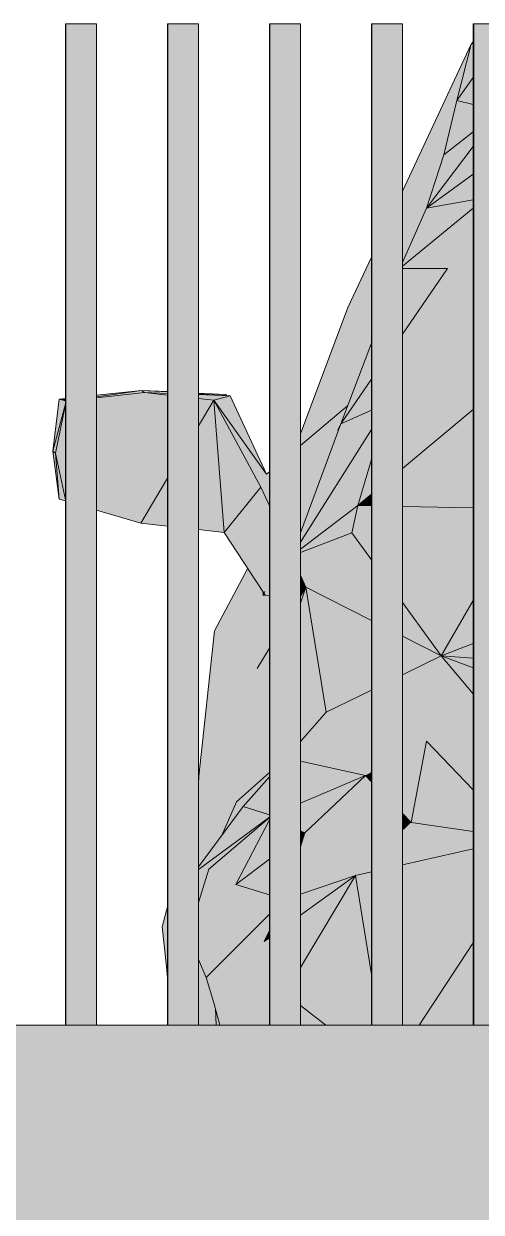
# Model space of a CAD drawing. Header units: millimetres. Extents: x 365175 to 2667127, y -330297 to -162108.
# Drawn here: x 1912167 to 1912614, y -319094 to -317931 of the extents above; entities that cross this region are included whole.
import ezdxf

# ---------------------------------------------------------------- set-up
doc = ezdxf.new("R2010")
doc.units = ezdxf.units.MM
doc.header["$MEASUREMENT"] = 0
doc.layers.add('Cars', color=7, linetype='Continuous')
doc.layers.add('TopoAlt', color=7, linetype='Continuous')

# ---------------------------------------------------------------- blocks, each defined once
blk = doc.blocks.new('Élément de coupe_125_6', base_point=(1445436.1, -319511))
at = {"layer": 'TopoAlt', "linetype": 'Continuous', "lineweight": 0, "true_color": 0x000000}
blk.add_hatch(color=18, dxfattribs=at).paths.add_polyline_path([(1882185.2, -318911), (1882185.2, -319511), (1914672.8, -319511), (1914672.8, -318911)])
at = {"layer": 'TopoAlt', "color": 190, "linetype": 'Continuous', "lineweight": 5, "true_color": 0x8002ff}
blk.add_line((1914672.8, -318911), (1882185.2, -318911), dxfattribs=at)
blk = doc.blocks.new('Élément de coupe_476_6', base_point=(1445436.1, -319511))
at = {"linetype": 'Continuous', "lineweight": 0, "true_color": 0x000000}
for points in [[(1912207.6, -318911), (1912207.9, -318911), (1912207.9, -317931), (1912207.6, -317931)], [(1912207.6, -318911), (1912207.9, -318911), (1912207.9, -317931), (1912207.6, -317931)], [(1912207.9, -318911), (1912237.9, -318911), (1912237.9, -317931), (1912207.9, -317931)]]:
    blk.add_hatch(color=18, dxfattribs=at).paths.add_polyline_path(points)
at = {"color": 18, "linetype": 'Continuous', "lineweight": 5, "true_color": 0x330000}
for p, q in [((1912207.6, -317931), (1912207.9, -317931)), ((1912207.6, -318911), (1912207.6, -317931)), ((1912207.9, -317931), (1912237.9, -317931)), ((1912207.9, -318911), (1912207.9, -317931)), ((1912237.9, -318911), (1912237.9, -317931))]:
    blk.add_line(p, q, dxfattribs=at)
blk = doc.blocks.new('Élément de coupe_477_6', base_point=(1445436.1, -319511))
at = {"linetype": 'Continuous', "lineweight": 0, "true_color": 0x000000}
for points in [[(1912307.4, -318911), (1912307.7, -318911), (1912307.7, -317931), (1912307.4, -317931)], [(1912307.4, -318911), (1912307.7, -318911), (1912307.7, -317931), (1912307.4, -317931)], [(1912307.7, -318911), (1912337.7, -318911), (1912337.7, -317931), (1912307.7, -317931)]]:
    blk.add_hatch(color=18, dxfattribs=at).paths.add_polyline_path(points)
at = {"color": 18, "linetype": 'Continuous', "lineweight": 5, "true_color": 0x330000}
for p, q in [((1912307.4, -317931), (1912307.7, -317931)), ((1912307.4, -318911), (1912307.4, -317931)), ((1912307.7, -317931), (1912337.7, -317931)), ((1912307.7, -318911), (1912307.7, -317931)), ((1912337.7, -318911), (1912337.7, -317931))]:
    blk.add_line(p, q, dxfattribs=at)
blk = doc.blocks.new('Élément de coupe_478_6', base_point=(1445436.1, -319511))
at = {"linetype": 'Continuous', "lineweight": 0, "true_color": 0x000000}
for points in [[(1912407.1, -318911), (1912407.5, -318911), (1912407.5, -317931), (1912407.1, -317931)], [(1912407.1, -318911), (1912407.5, -318911), (1912407.5, -317931), (1912407.1, -317931)], [(1912407.5, -318911), (1912437.5, -318911), (1912437.5, -317931), (1912407.5, -317931)]]:
    blk.add_hatch(color=18, dxfattribs=at).paths.add_polyline_path(points)
at = {"color": 18, "linetype": 'Continuous', "lineweight": 5, "true_color": 0x330000}
for p, q in [((1912407.1, -317931), (1912407.5, -317931)), ((1912407.1, -318911), (1912407.1, -317931)), ((1912407.5, -317931), (1912437.5, -317931)), ((1912407.5, -318911), (1912407.5, -317931)), ((1912437.5, -318911), (1912437.5, -317931))]:
    blk.add_line(p, q, dxfattribs=at)
blk = doc.blocks.new('Élément de coupe_479_6', base_point=(1445436.1, -319511))
at = {"linetype": 'Continuous', "lineweight": 0, "true_color": 0x000000}
for points in [[(1912506.9, -318911), (1912507.2, -318911), (1912507.2, -317931), (1912506.9, -317931)], [(1912506.9, -318911), (1912507.2, -318911), (1912507.2, -317931), (1912506.9, -317931)], [(1912507.2, -318911), (1912537.2, -318911), (1912537.2, -317931), (1912507.2, -317931)]]:
    blk.add_hatch(color=18, dxfattribs=at).paths.add_polyline_path(points)
at = {"color": 18, "linetype": 'Continuous', "lineweight": 5, "true_color": 0x330000}
for p, q in [((1912506.9, -317931), (1912507.2, -317931)), ((1912506.9, -318911), (1912506.9, -317931)), ((1912507.2, -317931), (1912537.2, -317931)), ((1912507.2, -318911), (1912507.2, -317931)), ((1912537.2, -318911), (1912537.2, -317931))]:
    blk.add_line(p, q, dxfattribs=at)
blk = doc.blocks.new('Élément de coupe_480_6', base_point=(1445436.1, -319511))
at = {"linetype": 'Continuous', "lineweight": 0, "true_color": 0x000000}
for points in [[(1912606.6, -318911), (1912607, -318911), (1912607, -317931), (1912606.6, -317931)], [(1912606.6, -318911), (1912607, -318911), (1912607, -317931), (1912606.6, -317931)], [(1912607, -318911), (1912637, -318911), (1912637, -317931), (1912607, -317931)]]:
    blk.add_hatch(color=18, dxfattribs=at).paths.add_polyline_path(points)
at = {"color": 18, "linetype": 'Continuous', "lineweight": 5, "true_color": 0x330000}
for p, q in [((1912606.6, -317931), (1912607, -317931)), ((1912606.6, -318911), (1912606.6, -317931)), ((1912607, -317931), (1912637, -317931)), ((1912607, -318911), (1912607, -317931)), ((1912637, -318911), (1912637, -317931))]:
    blk.add_line(p, q, dxfattribs=at)
blk = doc.blocks.new('Élément de coupe_488_6', base_point=(1445436.1, -319511))
at = {"layer": 'Cars', "linetype": 'Continuous', "lineweight": 0, "true_color": 0x000000}
for points in [[(1912604.6, -317951), (1912537.2, -318094.7), (1912537.2, -318107.2), (1912590.5, -318006)], [(1912604.6, -317951), (1912537.2, -318094.7), (1912537.2, -318107.2), (1912590.5, -318006)], [(1912590.5, -318006), (1912606.6, -317983.7), (1912606.6, -317950.1), (1912604.6, -317951)], [(1912604.6, -317951), (1912606.6, -317950.1), (1912606.6, -317948.6)], [(1912606.6, -317983.7), (1912590.5, -318006), (1912606.6, -318010)], [(1912590.5, -318006), (1912537.2, -318107.2), (1912537.2, -318123.8), (1912577.9, -318059.2)], [(1912590.5, -318006), (1912537.2, -318107.2), (1912537.2, -318123.8), (1912577.9, -318059.2)], [(1912590.5, -318006), (1912577.9, -318059.2), (1912606.6, -318036.8), (1912606.6, -318010)], [(1912577.9, -318059.2), (1912560.8, -318111.6), (1912606.6, -318051), (1912606.6, -318036.8)], [(1912560.8, -318111.6), (1912606.6, -318078.3), (1912606.6, -318051)], [(1912577.9, -318059.2), (1912537.2, -318145.4), (1912537.2, -318159.3), (1912560.8, -318111.6)], [(1912577.9, -318059.2), (1912537.2, -318145.4), (1912537.2, -318159.3), (1912560.8, -318111.6)], [(1912537.2, -318145.4), (1912577.9, -318059.2), (1912537.2, -318123.8)], [(1912537.2, -318145.4), (1912577.9, -318059.2), (1912537.2, -318123.8)], [(1912560.8, -318111.6), (1912606.6, -318103.4), (1912606.6, -318078.3)], [(1912537.2, -318164.7), (1912537.2, -318168.3), (1912606.6, -318111.6), (1912606.6, -318103.4), (1912560.8, -318111.6)], [(1912537.2, -318159.3), (1912537.2, -318164.7), (1912560.8, -318111.6)], [(1912537.2, -318159.3), (1912537.2, -318164.7), (1912560.8, -318111.6)], [(1912537.2, -318170.4), (1912581.3, -318170.6), (1912606.6, -318124.4), (1912606.6, -318111.6), (1912537.2, -318168.3)], [(1912606.6, -318124.4), (1912581.3, -318170.6), (1912606.6, -318240.5)], [(1912483.9, -318208.5), (1912506.9, -318164.8), (1912506.9, -318159.5)], [(1912483.9, -318208.5), (1912506.9, -318164.8), (1912506.9, -318159.5)], [(1912437.5, -318332.3), (1912437.5, -318343.7), (1912447.5, -318335.2), (1912506.9, -318209.6), (1912506.9, -318172), (1912483.9, -318208.5)], [(1912437.5, -318332.3), (1912437.5, -318343.7), (1912447.5, -318335.2), (1912506.9, -318209.6), (1912506.9, -318172), (1912483.9, -318208.5)], [(1912506.9, -318164.8), (1912483.9, -318208.5), (1912506.9, -318172)], [(1912506.9, -318164.8), (1912483.9, -318208.5), (1912506.9, -318172)], [(1912537.2, -318170.4), (1912537.2, -318234.7), (1912581.3, -318170.6)], [(1912537.2, -318234.7), (1912537.2, -318270.5), (1912581.3, -318170.6)], [(1912537.2, -318270.5), (1912537.2, -318300.6), (1912606.6, -318294.5), (1912606.6, -318240.5), (1912581.3, -318170.6)], [(1912447.5, -318335.2), (1912452, -318331.4), (1912506.9, -318220.6), (1912506.9, -318209.6)], [(1912447.5, -318335.2), (1912452, -318331.4), (1912506.9, -318220.6), (1912506.9, -318209.6)], [(1912452, -318331.4), (1912454.2, -318329.6), (1912506.9, -318225.3), (1912506.9, -318220.6)], [(1912452, -318331.4), (1912454.2, -318329.6), (1912506.9, -318225.3), (1912506.9, -318220.6)], [(1912506.9, -318225.3), (1912454.2, -318329.6), (1912483.4, -318304.9), (1912483.3, -318305.2), (1912476.3, -318323.4), (1912476.9, -318322.5), (1912506.9, -318243.5)], [(1912506.9, -318225.3), (1912454.2, -318329.6), (1912483.4, -318304.9), (1912483.3, -318305.2), (1912476.3, -318323.4), (1912476.9, -318322.5), (1912506.9, -318243.5)], [(1912506.9, -318243.5), (1912476.9, -318322.5), (1912506.9, -318278.8)], [(1912476.9, -318322.5), (1912506.9, -318309.1), (1912506.9, -318278.8)], [(1912237.9, -318294.5), (1912237.9, -318296), (1912281.9, -318289.7)], [(1912281.9, -318289.7), (1912237.9, -318296), (1912237.9, -318297), (1912284.9, -318291.8)], [(1912281.9, -318289.7), (1912284.9, -318291.8), (1912307.4, -318292.7), (1912307.4, -318291.3)], [(1912281.9, -318289.7), (1912307.4, -318291.3), (1912307.4, -318291)], [(1912195.4, -318349.2), (1912207.6, -318302.9), (1912207.6, -318300.1), (1912201.5, -318298.5)], [(1912195.4, -318349.2), (1912207.6, -318302.9), (1912207.6, -318300.1), (1912201.5, -318298.5)], [(1912201.5, -318298.5), (1912207.6, -318300.1), (1912207.6, -318297.8)], [(1912284.9, -318291.8), (1912237.9, -318356.3), (1912237.9, -318406.8), (1912281.3, -318419.8)], [(1912237.9, -318323.8), (1912237.9, -318356.3), (1912284.9, -318291.8)], [(1912237.9, -318297), (1912237.9, -318323.8), (1912284.9, -318291.8)], [(1912284.9, -318291.8), (1912281.3, -318419.8), (1912307.4, -318375.8), (1912307.4, -318294.3)], [(1912284.9, -318291.8), (1912307.4, -318294.3), (1912307.4, -318292.7)], [(1912364.6, -318293.9), (1912337.7, -318292.5), (1912337.7, -318293.1), (1912364.2, -318294.7)], [(1912337.7, -318293.8), (1912368.6, -318295), (1912337.7, -318293.1)], [(1912368.6, -318295), (1912337.7, -318293.8), (1912337.7, -318297.7), (1912352.6, -318299.4)], [(1912337.7, -318297.7), (1912337.7, -318324.5), (1912352.6, -318299.4)], [(1912352.6, -318299.4), (1912337.7, -318324.5), (1912337.7, -318426), (1912362.9, -318428.7)], [(1912368.6, -318295), (1912352.6, -318299.4), (1912404.4, -318371.7)], [(1912398.8, -318384.3), (1912352.6, -318299.4), (1912362.9, -318428.7)], [(1912398.8, -318384.3), (1912404.4, -318371.7), (1912352.6, -318299.4)], [(1912364.6, -318293.9), (1912364.2, -318294.7), (1912364.8, -318294.8)], [(1912365, -318294.8), (1912364.6, -318293.9), (1912364.8, -318294.8)], [(1912365, -318294.8), (1912364.6, -318293.9), (1912364.8, -318294.8)], [(1912364.6, -318293.9), (1912364.6, -318294.8), (1912364.8, -318294.8)], [(1912537.2, -318300.6), (1912537.2, -318366.1), (1912606.6, -318308.5), (1912606.6, -318294.5)], [(1912195.4, -318349.2), (1912197.9, -318351.1), (1912207.6, -318303.6), (1912207.6, -318302.9)], [(1912195.4, -318349.2), (1912197.9, -318351.1), (1912207.6, -318303.6), (1912207.6, -318302.9)], [(1912197.9, -318351.1), (1912207.6, -318344.4), (1912207.6, -318303.6)], [(1912437.5, -318348.1), (1912483.3, -318305.2), (1912483.4, -318304.9), (1912437.5, -318343.7)], [(1912437.5, -318348.1), (1912437.5, -318429.2), (1912476.9, -318322.5), (1912474, -318328.7), (1912476.3, -318323.4), (1912483.3, -318305.2)], [(1912437.5, -318428.8), (1912437.5, -318429.2), (1912476.9, -318322.5), (1912474, -318328.7), (1912476.3, -318323.4), (1912483.3, -318305.2), (1912483, -318305.5), (1912474.8, -318326.1)], [(1912437.5, -318429.2), (1912437.5, -318438.4), (1912506.9, -318328), (1912506.9, -318309.1), (1912476.9, -318322.5)], [(1912483, -318305.5), (1912483.3, -318305.2), (1912483.4, -318304.9), (1912483, -318305.2)], [(1912537.2, -318366.1), (1912537.2, -318403.3), (1912606.6, -318404.7), (1912606.6, -318308.5)], [(1912474, -318328.7), (1912476.9, -318322.5), (1912476.3, -318323.4)], [(1912474, -318328.7), (1912476.9, -318322.5), (1912476.3, -318323.4)], [(1912437.5, -318438.4), (1912437.5, -318445.2), (1912493.5, -318402.4), (1912506.9, -318357.4), (1912506.9, -318328)], [(1912197.9, -318351.1), (1912207.6, -318397), (1912207.6, -318344.4)], [(1912195.4, -318349.2), (1912201.4, -318396.3), (1912197.9, -318351.1)], [(1912195.4, -318349.2), (1912201.4, -318396.3), (1912197.9, -318351.1)], [(1912197.9, -318351.1), (1912201.4, -318396.3), (1912207.6, -318397.7), (1912207.6, -318397)], [(1912197.9, -318351.1), (1912201.4, -318396.3), (1912207.6, -318397.7), (1912207.6, -318397)], [(1912493.5, -318402.4), (1912506.9, -318391.3), (1912506.9, -318357.4)], [(1912398.8, -318384.3), (1912407.1, -318376.5), (1912407.1, -318369.4), (1912404.4, -318371.7)], [(1912281.3, -318419.8), (1912307.4, -318422.6), (1912307.4, -318375.8)], [(1912398.8, -318384.3), (1912407.1, -318402.8), (1912407.1, -318376.5)], [(1912398.8, -318384.3), (1912362.9, -318428.7), (1912407.1, -318444), (1912407.1, -318402.8)], [(1912493.5, -318402.4), (1912506.9, -318402.7), (1912506.9, -318391.3)], [(1912493.5, -318402.4), (1912437.5, -318445.2), (1912437.5, -318448.4), (1912487.7, -318429.2)], [(1912493.5, -318402.4), (1912487.7, -318429.2), (1912506.9, -318425.4), (1912506.9, -318402.7)], [(1912537.2, -318403.3), (1912537.2, -318419.3), (1912606.6, -318405.4), (1912606.6, -318404.7)], [(1912606.6, -318405.4), (1912537.2, -318419.3), (1912537.2, -318432.4), (1912606.6, -318437)], [(1912362.9, -318428.7), (1912407.1, -318481.3), (1912407.1, -318444)], [(1912362.9, -318428.7), (1912407.1, -318481.3), (1912407.1, -318444)], [(1912407.1, -318481.3), (1912362.9, -318428.7), (1912401.5, -318487.4), (1912402.5, -318486.5), (1912401.9, -318487.9), (1912403.4, -318490.3), (1912407.1, -318490.3)], [(1912407.1, -318481.3), (1912362.9, -318428.7), (1912401.5, -318487.4), (1912402.5, -318486.5), (1912401.9, -318487.9), (1912403.4, -318490.3), (1912407.1, -318490.3)], [(1912487.7, -318429.2), (1912437.5, -318448.4), (1912437.5, -318470.6), (1912442.6, -318482.4)], [(1912487.7, -318429.2), (1912442.6, -318482.4), (1912506.9, -318515), (1912506.9, -318455.7)], [(1912487.7, -318429.2), (1912506.9, -318430.5), (1912506.9, -318425.4)], [(1912487.7, -318429.2), (1912506.9, -318455.7), (1912506.9, -318430.5)], [(1912537.2, -318497.4), (1912575.1, -318549.6), (1912606.6, -318495.3), (1912606.6, -318437), (1912537.2, -318432.4)], [(1912353.3, -318525), (1912400.8, -318490.2), (1912399.8, -318484.7), (1912386, -318463.8)], [(1912353.3, -318525), (1912400.8, -318490.2), (1912399.8, -318484.7), (1912386, -318463.8)], [(1912437.5, -318470.6), (1912437.5, -318483.8), (1912442.6, -318482.4)], [(1912437.5, -318470.6), (1912437.5, -318483.8), (1912442.6, -318482.4)], [(1912401.5, -318487.4), (1912399.8, -318484.7), (1912400.8, -318490.2), (1912402.5, -318486.5)], [(1912401.5, -318487.4), (1912399.8, -318484.7), (1912400.8, -318490.2), (1912402.5, -318486.5)], [(1912400.8, -318490.2), (1912403.4, -318490.3), (1912402, -318488.1), (1912401.7, -318488.3)], [(1912400.8, -318490.2), (1912403.4, -318490.3), (1912402, -318488.1), (1912401.7, -318488.3)], [(1912401.7, -318488.3), (1912402, -318488.1), (1912401.9, -318487.9)], [(1912401.7, -318488.3), (1912402, -318488.1), (1912401.9, -318487.9)], [(1912437.5, -318498.1), (1912437.5, -318588.1), (1912462.8, -318604.7), (1912442.6, -318482.4)], [(1912437.5, -318498.1), (1912437.5, -318588.1), (1912462.8, -318604.7), (1912442.6, -318482.4)], [(1912437.5, -318491), (1912437.5, -318498.1), (1912442.6, -318482.4)], [(1912437.5, -318491), (1912437.5, -318498.1), (1912442.6, -318482.4)], [(1912437.5, -318483.8), (1912437.5, -318491), (1912442.6, -318482.4)], [(1912437.5, -318483.8), (1912437.5, -318491), (1912442.6, -318482.4)], [(1912442.6, -318482.4), (1912462.8, -318604.7), (1912506.9, -318583.1), (1912506.9, -318515)], [(1912400.8, -318490.2), (1912353.3, -318525), (1912395.3, -318561.9)], [(1912400.8, -318490.2), (1912353.3, -318525), (1912395.3, -318561.9)], [(1912400.8, -318490.2), (1912395.3, -318561.9), (1912407.1, -318518.4), (1912407.1, -318490.3)], [(1912400.8, -318490.2), (1912395.3, -318561.9), (1912407.1, -318518.4), (1912407.1, -318490.3)], [(1912537.2, -318497.4), (1912537.2, -318530.4), (1912575.1, -318549.6)], [(1912606.6, -318495.3), (1912575.1, -318549.6), (1912606.6, -318537.3)], [(1912395.3, -318561.9), (1912407.1, -318542), (1912407.1, -318518.4)], [(1912395.3, -318561.9), (1912407.1, -318542), (1912407.1, -318518.4)], [(1912353.3, -318525), (1912338.1, -318667.4), (1912395.3, -318561.9)], [(1912353.3, -318525), (1912338.1, -318667.4), (1912395.3, -318561.9)], [(1912537.2, -318568.2), (1912575.1, -318549.6), (1912537.2, -318530.4)], [(1912395.3, -318561.9), (1912407.1, -318568.7), (1912407.1, -318542)], [(1912395.3, -318561.9), (1912407.1, -318568.7), (1912407.1, -318542)], [(1912575.1, -318549.6), (1912606.6, -318551.7), (1912606.6, -318537.3)], [(1912575.1, -318549.6), (1912537.2, -318568.2), (1912537.2, -318626.1), (1912560.7, -318632.9)], [(1912575.1, -318549.6), (1912560.7, -318632.9), (1912606.6, -318644.7), (1912606.6, -318586.6)], [(1912606.6, -318561.1), (1912575.1, -318549.6), (1912606.6, -318586.6)], [(1912575.1, -318549.6), (1912606.6, -318561.1), (1912606.6, -318551.7)], [(1912338.1, -318667.4), (1912407.1, -318580), (1912407.1, -318568.7), (1912395.3, -318561.9)], [(1912338.1, -318667.4), (1912407.1, -318580), (1912407.1, -318568.7), (1912395.3, -318561.9)], [(1912407.1, -318580), (1912338.1, -318667.4), (1912375, -318692.5), (1912407.1, -318591.5)], [(1912407.1, -318580), (1912338.1, -318667.4), (1912375, -318692.5), (1912407.1, -318591.5)], [(1912375, -318692.5), (1912407.1, -318663.8), (1912407.1, -318591.5)], [(1912375, -318692.5), (1912407.1, -318663.8), (1912407.1, -318591.5)], [(1912437.5, -318588.1), (1912437.5, -318633.4), (1912462.8, -318604.7)], [(1912462.8, -318604.7), (1912437.5, -318588.1), (1912437.5, -318592.6)], [(1912462.8, -318604.7), (1912506.9, -318617.4), (1912506.9, -318583.1)], [(1912462.8, -318604.7), (1912437.5, -318633.4), (1912437.5, -318652.7), (1912501, -318666.6)], [(1912462.8, -318604.7), (1912501, -318666.6), (1912506.9, -318663.3), (1912506.9, -318617.4)], [(1912537.2, -318626.1), (1912537.2, -318646.1), (1912560.7, -318632.9)], [(1912560.7, -318632.9), (1912537.2, -318646.1), (1912537.2, -318703.9), (1912545.7, -318712.7)], [(1912560.7, -318632.9), (1912545.7, -318712.7), (1912606.6, -318721.4), (1912606.6, -318680.5)], [(1912560.7, -318632.9), (1912606.6, -318680.5), (1912606.6, -318644.7)], [(1912437.5, -318652.7), (1912437.5, -318693.8), (1912501, -318666.6)], [(1912337.7, -318756.1), (1912342.2, -318750.1), (1912338.1, -318667.4), (1912337.7, -318674.2)], [(1912337.7, -318756.1), (1912342.2, -318750.1), (1912338.1, -318667.4), (1912337.7, -318674.2)], [(1912338.1, -318667.4), (1912345.4, -318745.7), (1912360.2, -318725.9), (1912375, -318692.5)], [(1912338.1, -318667.4), (1912345.4, -318745.7), (1912360.2, -318725.9), (1912375, -318692.5)], [(1912338.1, -318667.4), (1912342.8, -318749.2), (1912345.4, -318745.7)], [(1912338.1, -318667.4), (1912342.8, -318749.2), (1912345.4, -318745.7)], [(1912342.8, -318749.2), (1912338.1, -318667.4), (1912342.2, -318750.1)], [(1912342.8, -318749.2), (1912338.1, -318667.4), (1912342.2, -318750.1)], [(1912407.1, -318663.8), (1912375, -318692.5), (1912381.6, -318696.9), (1912407.1, -318667.8)], [(1912377.5, -318694.1), (1912407.1, -318665.2), (1912407.1, -318663.8), (1912375, -318692.5)], [(1912381.6, -318696.9), (1912407.1, -318705.2), (1912407.1, -318667.8)], [(1912501, -318666.6), (1912437.5, -318693.8), (1912437.5, -318720.6), (1912441.7, -318722.8)], [(1912501, -318666.6), (1912441.7, -318722.8), (1912506.9, -318716.5), (1912506.9, -318672.7)], [(1912501, -318666.6), (1912506.9, -318672.7), (1912506.9, -318663.3)], [(1912337.7, -318758.5), (1912407.1, -318707.5), (1912407.1, -318705.2), (1912381.6, -318696.9), (1912337.7, -318756.1)], [(1912360.2, -318725.9), (1912378, -318701.8), (1912381.6, -318696.9), (1912375, -318692.5)], [(1912360.2, -318725.9), (1912378, -318701.8), (1912381.6, -318696.9), (1912375, -318692.5)], [(1912337.7, -318758.5), (1912337.7, -318760.6), (1912347.9, -318758.4), (1912407.1, -318707.7), (1912407.1, -318707.5)], [(1912347.9, -318758.4), (1912374.2, -318773.1), (1912407.1, -318710), (1912407.1, -318707.7)], [(1912537.2, -318703.9), (1912537.2, -318713.5), (1912545.7, -318712.7)], [(1912374.2, -318773.1), (1912407.1, -318748.6), (1912407.1, -318710)], [(1912437.5, -318720.6), (1912437.5, -318726), (1912441.7, -318722.8)], [(1912441.7, -318722.8), (1912491.3, -318764.5), (1912506.9, -318749.7), (1912506.9, -318716.5)], [(1912537.2, -318754.1), (1912606.6, -318738.3), (1912606.6, -318721.4), (1912545.7, -318712.7), (1912537.2, -318720.8)], [(1912537.2, -318713.5), (1912537.2, -318720.8), (1912545.7, -318712.7)], [(1912441.7, -318722.8), (1912437.5, -318736.5), (1912437.5, -318782.6), (1912491.3, -318764.5)], [(1912437.5, -318726), (1912437.5, -318736.5), (1912441.7, -318722.8)], [(1912606.6, -318738.3), (1912537.2, -318754.1), (1912537.2, -318775.4), (1912606.6, -318791.9)], [(1912374.2, -318773.1), (1912407.1, -318783.4), (1912407.1, -318748.6)], [(1912506.9, -318749.7), (1912491.3, -318764.5), (1912506.9, -318761)], [(1912347.9, -318758.4), (1912337.7, -318827.6), (1912337.7, -318838.1), (1912374.2, -318773.1)], [(1912337.7, -318804.6), (1912337.7, -318827.6), (1912347.9, -318758.4)], [(1912337.7, -318804.6), (1912337.7, -318827.6), (1912347.9, -318758.4)], [(1912337.7, -318790.8), (1912337.7, -318804.6), (1912347.9, -318758.4)], [(1912337.7, -318790.8), (1912337.7, -318804.6), (1912347.9, -318758.4)], [(1912337.7, -318760.6), (1912337.7, -318790.8), (1912347.9, -318758.4)], [(1912337.7, -318760.6), (1912337.7, -318790.8), (1912347.9, -318758.4)], [(1912437.5, -318803.4), (1912437.5, -318854.6), (1912491.3, -318764.5)], [(1912437.5, -318782.6), (1912437.5, -318803.4), (1912491.3, -318764.5)], [(1912437.5, -318854.6), (1912437.5, -318891.6), (1912462.2, -318911), (1912506.9, -318911), (1912506.9, -318861.4), (1912491.3, -318764.5)], [(1912491.3, -318764.5), (1912506.9, -318768.2), (1912506.9, -318761)], [(1912491.3, -318764.5), (1912506.9, -318861.4), (1912506.9, -318768.2)], [(1912374.2, -318773.1), (1912337.7, -318838.1), (1912337.7, -318846.7), (1912345.2, -318864.3)], [(1912374.2, -318773.1), (1912345.2, -318864.3), (1912407.1, -318802.4), (1912407.1, -318783.4)], [(1912537.2, -318911), (1912553.5, -318911), (1912606.6, -318830.4), (1912606.6, -318791.9), (1912537.2, -318775.4)], [(1912306.4, -318798.6), (1912302.1, -318814.8), (1912307.4, -318795.7), (1912307.4, -318795)], [(1912306.4, -318798.6), (1912302.1, -318814.8), (1912307.4, -318795.7), (1912307.4, -318795)], [(1912302.1, -318814.8), (1912307.4, -318804.1), (1912307.4, -318795.7)], [(1912302.1, -318814.8), (1912307.4, -318804.1), (1912307.4, -318795.7)], [(1912307.4, -318804.1), (1912302.1, -318814.8), (1912306.2, -318850.5), (1912307.4, -318846)], [(1912307.4, -318804.1), (1912302.1, -318814.8), (1912306.2, -318850.5), (1912307.4, -318846)], [(1912345.2, -318864.3), (1912401.9, -318829), (1912407.1, -318818.2), (1912407.1, -318802.4)], [(1912401.9, -318829), (1912407.1, -318825.3), (1912407.1, -318818.2)], [(1912401.9, -318829), (1912407.1, -318842), (1912407.1, -318825.3)], [(1912345.2, -318864.3), (1912352.8, -318889), (1912401.9, -318829)], [(1912401.9, -318829), (1912352.8, -318889), (1912358.7, -318911), (1912374.9, -318911)], [(1912374.9, -318911), (1912392.1, -318911), (1912407.1, -318895.5), (1912407.1, -318842), (1912401.9, -318829)], [(1912553.5, -318911), (1912606.6, -318911), (1912606.6, -318830.4)], [(1912306.2, -318850.5), (1912307.4, -318864.3), (1912307.4, -318846)], [(1912306.2, -318850.5), (1912307.4, -318864.3), (1912307.4, -318846)], [(1912345.2, -318864.3), (1912337.7, -318846.7), (1912337.7, -318878.6), (1912342.1, -318911), (1912354.9, -318911), (1912354.3, -318894.6), (1912352.8, -318889)], [(1912345.2, -318864.3), (1912337.7, -318846.7), (1912337.7, -318878.6), (1912342.1, -318911), (1912354.9, -318911), (1912354.3, -318894.6), (1912352.8, -318889)], [(1912337.7, -318911), (1912342.1, -318911), (1912337.7, -318878.6)], [(1912337.7, -318911), (1912342.1, -318911), (1912337.7, -318878.6)], [(1912567.2, -318890.2), (1912553.5, -318911), (1912605.7, -318911), (1912590.2, -318881.6)], [(1912354.3, -318894.6), (1912354.9, -318911), (1912358.7, -318911)], [(1912354.3, -318894.6), (1912354.9, -318911), (1912358.7, -318911)], [(1912462.2, -318911), (1912437.5, -318891.6), (1912437.5, -318911)], [(1912551.4, -318896.9), (1912543.4, -318911), (1912553.5, -318911), (1912567.2, -318890.2)], [(1912407.1, -318895.5), (1912392.1, -318911), (1912407.1, -318911)]]:
    blk.add_hatch(color=18, dxfattribs=at).paths.add_polyline_path(points)
at = {"layer": 'Cars', "color": 7, "linetype": 'Continuous', "lineweight": 5}
for p, q in [((1912537.2, -318094.7), (1912604.6, -317951)), ((1912590.5, -318006), (1912604.6, -317951)), ((1912606.6, -317948.6), (1912604.6, -317951)), ((1912606.6, -317950.1), (1912604.6, -317951)), ((1912606.6, -317983.7), (1912590.5, -318006)), ((1912590.5, -318006), (1912577.9, -318059.2)), ((1912606.6, -318010), (1912590.5, -318006)), ((1912606.6, -318036.8), (1912577.9, -318059.2)), ((1912606.6, -318051), (1912560.8, -318111.6)), ((1912577.9, -318059.2), (1912560.8, -318111.6)), ((1912606.6, -318078.3), (1912560.8, -318111.6)), ((1912606.6, -318103.4), (1912560.8, -318111.6)), ((1912606.6, -318111.6), (1912537.2, -318168.3)), ((1912560.8, -318111.6), (1912537.2, -318164.7)), ((1912483.9, -318208.5), (1912506.9, -318159.5)), ((1912581.3, -318170.6), (1912537.2, -318170.4)), ((1912581.3, -318170.6), (1912537.2, -318234.7)), ((1912483.9, -318208.5), (1912437.5, -318332.3)), ((1912506.9, -318243.5), (1912476.9, -318322.5)), ((1912506.9, -318278.8), (1912476.9, -318322.5)), ((1912281.9, -318289.7), (1912237.9, -318294.5)), ((1912281.9, -318289.7), (1912237.9, -318296)), ((1912281.9, -318289.7), (1912284.9, -318291.8)), ((1912307.4, -318291.3), (1912281.9, -318289.7)), ((1912281.9, -318289.7), (1912307.4, -318291)), ((1912195.4, -318349.2), (1912201.5, -318298.5)), ((1912207.6, -318297.8), (1912201.5, -318298.5)), ((1912201.5, -318298.5), (1912207.6, -318300.1)), ((1912284.9, -318291.8), (1912237.9, -318297)), ((1912307.4, -318294.3), (1912284.9, -318291.8)), ((1912307.4, -318292.7), (1912284.9, -318291.8)), ((1912337.7, -318292.5), (1912364.6, -318293.9)), ((1912368.6, -318295), (1912337.7, -318293.1)), ((1912368.6, -318295), (1912337.7, -318293.8)), ((1912352.6, -318299.4), (1912337.7, -318297.7)), ((1912352.6, -318299.4), (1912337.7, -318324.5)), ((1912352.6, -318299.4), (1912368.6, -318295)), ((1912398.8, -318384.3), (1912352.6, -318299.4)), ((1912352.6, -318299.4), (1912362.9, -318428.7)), ((1912404.4, -318371.7), (1912352.6, -318299.4)), ((1912364.6, -318293.9), (1912365, -318294.8)), ((1912404.4, -318371.7), (1912368.6, -318295)), ((1912207.6, -318302.9), (1912195.4, -318349.2)), ((1912207.6, -318303.6), (1912197.9, -318351.1)), ((1912437.5, -318343.7), (1912483.4, -318304.9)), ((1912506.9, -318309.1), (1912476.9, -318322.5)), ((1912606.6, -318308.5), (1912537.2, -318366.1)), ((1912476.9, -318322.5), (1912437.5, -318429.2)), ((1912474, -318328.7), (1912476.9, -318322.5)), ((1912506.9, -318328), (1912437.5, -318438.4)), ((1912195.4, -318349.2), (1912197.9, -318351.1)), ((1912195.4, -318349.2), (1912201.4, -318396.3)), ((1912197.9, -318351.1), (1912207.6, -318397)), ((1912197.9, -318351.1), (1912201.4, -318396.3)), ((1912493.5, -318402.4), (1912506.9, -318357.4)), ((1912404.4, -318371.7), (1912407.1, -318369.4)), ((1912307.4, -318375.8), (1912281.3, -318419.8)), ((1912398.8, -318384.3), (1912362.9, -318428.7)), ((1912407.1, -318402.8), (1912398.8, -318384.3)), ((1912506.9, -318391.3), (1912493.5, -318402.4)), ((1912201.4, -318396.3), (1912207.6, -318397.7)), ((1912237.9, -318406.8), (1912281.3, -318419.8)), ((1912493.5, -318402.4), (1912437.5, -318445.2)), ((1912493.5, -318402.4), (1912487.7, -318429.2)), ((1912506.9, -318402.7), (1912493.5, -318402.4)), ((1912606.6, -318404.7), (1912537.2, -318403.3)), ((1912281.3, -318419.8), (1912307.4, -318422.6)), ((1912337.7, -318426), (1912362.9, -318428.7)), ((1912401.5, -318487.4), (1912362.9, -318428.7)), ((1912487.7, -318429.2), (1912437.5, -318448.4)), ((1912506.9, -318455.7), (1912487.7, -318429.2)), ((1912386, -318463.8), (1912353.3, -318525)), ((1912437.5, -318470.6), (1912442.6, -318482.4)), ((1912400.8, -318490.2), (1912402.5, -318486.5)), ((1912403.4, -318490.3), (1912401.9, -318487.9)), ((1912442.6, -318482.4), (1912437.5, -318498.1)), ((1912442.6, -318482.4), (1912437.5, -318491)), ((1912437.5, -318483.8), (1912442.6, -318482.4)), ((1912506.9, -318515), (1912442.6, -318482.4)), ((1912442.6, -318482.4), (1912462.8, -318604.7)), ((1912407.1, -318490.3), (1912400.8, -318490.2)), ((1912575.1, -318549.6), (1912537.2, -318497.4)), ((1912606.6, -318495.3), (1912575.1, -318549.6)), ((1912353.3, -318525), (1912338.1, -318667.4)), ((1912575.1, -318549.6), (1912537.2, -318530.4)), ((1912407.1, -318542), (1912395.3, -318561.9)), ((1912606.6, -318537.3), (1912575.1, -318549.6)), ((1912575.1, -318549.6), (1912537.2, -318568.2)), ((1912606.6, -318561.1), (1912575.1, -318549.6)), ((1912575.1, -318549.6), (1912606.6, -318586.6)), ((1912606.6, -318551.7), (1912575.1, -318549.6)), ((1912506.9, -318583.1), (1912462.8, -318604.7)), ((1912462.8, -318604.7), (1912437.5, -318633.4)), ((1912560.7, -318632.9), (1912545.7, -318712.7)), ((1912560.7, -318632.9), (1912606.6, -318680.5)), ((1912501, -318666.6), (1912437.5, -318652.7)), ((1912337.7, -318674.2), (1912338.1, -318667.4)), ((1912407.1, -318663.8), (1912375, -318692.5)), ((1912407.1, -318667.8), (1912381.6, -318696.9)), ((1912501, -318666.6), (1912437.5, -318693.8)), ((1912501, -318666.6), (1912441.7, -318722.8)), ((1912501, -318666.6), (1912506.9, -318672.7)), ((1912381.6, -318696.9), (1912337.7, -318756.1)), ((1912375, -318692.5), (1912360.2, -318725.9)), ((1912407.1, -318705.2), (1912381.6, -318696.9)), ((1912407.1, -318707.5), (1912337.7, -318758.5)), ((1912407.1, -318707.7), (1912347.9, -318758.4)), ((1912537.2, -318703.9), (1912545.7, -318712.7)), ((1912407.1, -318710), (1912374.2, -318773.1)), ((1912437.5, -318720.6), (1912441.7, -318722.8)), ((1912606.6, -318721.4), (1912545.7, -318712.7)), ((1912441.7, -318722.8), (1912437.5, -318736.5)), ((1912441.7, -318722.8), (1912437.5, -318726)), ((1912606.6, -318738.3), (1912537.2, -318754.1)), ((1912407.1, -318748.6), (1912374.2, -318773.1)), ((1912347.9, -318758.4), (1912337.7, -318790.8)), ((1912491.3, -318764.5), (1912437.5, -318803.4)), ((1912491.3, -318764.5), (1912437.5, -318782.6)), ((1912491.3, -318764.5), (1912437.5, -318854.6)), ((1912506.9, -318761), (1912491.3, -318764.5)), ((1912491.3, -318764.5), (1912506.9, -318861.4)), ((1912374.2, -318773.1), (1912407.1, -318783.4)), ((1912306.4, -318798.6), (1912302.1, -318814.8)), ((1912306.4, -318798.6), (1912307.4, -318795)), ((1912407.1, -318802.4), (1912345.2, -318864.3)), ((1912302.1, -318814.8), (1912306.2, -318850.5)), ((1912407.1, -318818.2), (1912401.9, -318829)), ((1912407.1, -318825.3), (1912401.9, -318829)), ((1912606.6, -318830.4), (1912553.5, -318911)), ((1912337.7, -318846.7), (1912345.2, -318864.3)), ((1912306.2, -318850.5), (1912307.4, -318864.3)), ((1912345.2, -318864.3), (1912352.8, -318889)), ((1912352.8, -318889), (1912358.7, -318911)), ((1912354.3, -318894.6), (1912354.9, -318911)), ((1912462.2, -318911), (1912437.5, -318891.6))]:
    blk.add_line(p, q, dxfattribs=at)

msp = doc.modelspace()

# ---------------------------------------------------------------- block references
at = {"lineweight": 0}
for name in ['Élément de coupe_476_6', 'Élément de coupe_477_6', 'Élément de coupe_478_6', 'Élément de coupe_479_6', 'Élément de coupe_480_6']:
    msp.add_blockref(name, (1445436.05, -319510.981), dxfattribs=at)
at = {"layer": 'Cars', "lineweight": 0}
msp.add_blockref('Élément de coupe_488_6', (1445436.05, -319510.981), dxfattribs=at)
at = {"layer": 'TopoAlt', "lineweight": 0}
msp.add_blockref('Élément de coupe_125_6', (1445436.05, -319510.981), dxfattribs=at)

doc.saveas('drawing.dxf')
